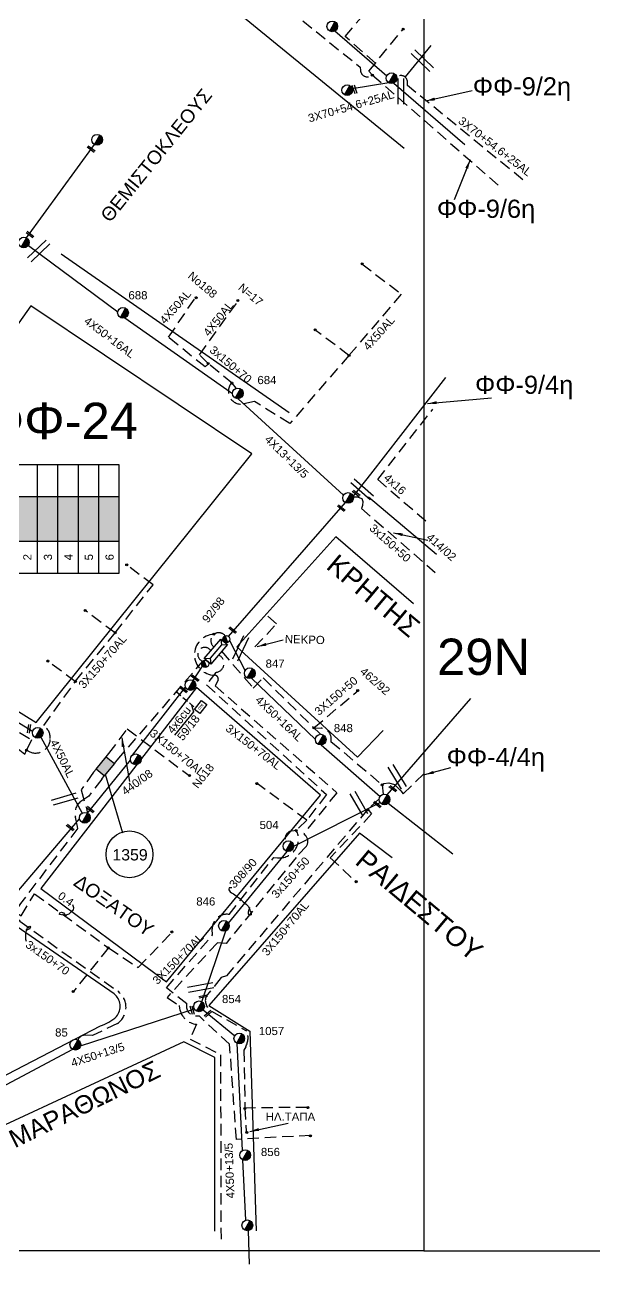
# Model space of a CAD drawing. Header units: millimetres. Extents: x 1905 to 5666, y 713 to 3158.
# Drawn here: x 2831.1 to 2956.5, y 733.8 to 1006.8 of the extents above; entities that cross this region are included whole.
import ezdxf
from ezdxf.enums import TextEntityAlignment as Align

# ---------------------------------------------------------------- set-up
doc = ezdxf.new("R2010")
doc.units = ezdxf.units.MM
doc.linetypes.add('DASHED', pattern=[19.05, 12.7, -6.35])
for name, color, linetype in [('Link Box 4 Διευθύνσεων', 7, 'Continuous'), ('Pillar OTE', 7, 'Continuous'), ('Ασφαλειοκιβώτια Χ.Τ 6 αναχωρήσεων', 7, 'Continuous'), ('Γέφυρες Εναερίου Δικτύου', 7, 'Continuous'), ('Γυμνά εναέρια ΧΤ (3Φ)   4x50AL', 7, 'Continuous'), ('Γυμνά εναέρια ΧΤ και ΦΟΠ (3Φ)   4x50+16AL', 7, 'Continuous'), ('Εναέρια παροχή ΧΤ 4x16', 7, 'SYN_LINE'), ('Επιγραφές - Σχήματα', 7, 'Continuous'), ('Καλώδια ΧΤ   3x150+70AL', 7, 'DASHED'), ('Καλώδια ΧΤ   4x50AL', 7, 'DASHED'), ('Μηχανική τομή', 7, 'Continuous'), ('Στύλος ΦΜ', 7, 'Continuous'), ('Στύλος ΦΜ @ 1', 7, 'Continuous'), ('Συνδέσεις', 7, 'Continuous'), ('Συνεστραμμένα ΧΤ   3x70+54.6+25AL', 7, 'SYN_LINE'), ('Τομή', 7, 'Continuous'), ('Υποσταθμός εναέριος 2 στύλων', 7, 'Continuous'), ('Υποσταθμός πόλεως', 7, 'Continuous'), ('Υπόβαθρο ΔΕΗ', 7, 'Continuous'), ('Υπόγεια καλώδια Παροχών ΧΤ   4x50AL', 7, 'DASHED'), ('Υπόγεια καλώδια Παροχών ΧΤ   4x6', 7, 'DASHED')]:
    doc.layers.add(name, color=color, linetype=linetype)
doc.styles.add('arial', font='arial.ttf')
doc.styles.get("Standard").update_dxf_attribs({"font": 'arial.ttf'})
doc.linetypes.add('SYN_LINE', pattern='A,0.5,-0.0001,["/\\/\\/\\/",Standard,S=0.1,R=0,X=0,Y=-0.05],-0.25', length=0.7501)
doc.dimstyles.new('ISO-25', dxfattribs={"dimtxt": 2.5, "dimasz": 2.5, "dimexe": 1.25, "dimexo": 0.625, "dimtad": 1, "dimtxsty": 'Standard', "dimcen": 2.5, "dimadec": 0, "dimazin": 0, "dimtfac": 1, "dimtmove": 0, "dimatfit": 3, "dimfxl": 1, "dimarcsym": 0})

# ---------------------------------------------------------------- blocks, each defined once
blk = doc.blocks.new('ΥΠΑΡΧΩΝ ΤΣΙΜΕΝΤΕΝΙΟΣ ΣΤΥΛΟΣ')
at = {"layer": 'Στύλος ΦΜ'}
blk.add_hatch(color=7, dxfattribs=at).paths.add_polyline_path([(-1.29, -2.28, 0.574793), (2.62, 0, 0.268822), (1.3, 2.27)])
at = {"layer": 'Στύλος ΦΜ', "color": 7}
blk.add_line((-1.29, -2.28), (1.3, 2.27), dxfattribs=at)
blk.add_circle((0, 0), 2.62, dxfattribs=at)
at = {"layer": 'Στύλος ΦΜ', "flags": 4}
for tag, p in [('ΤΥΠΟΣ', (-4.91, 3.03)), ('ΑΡΙΘΜΟΣ', (-4.68, 8.05))]:
    blk.add_attdef(tag, p, '', height=4, dxfattribs=at)
blk = doc.blocks.new('LINK BOX 4 ΑΝΑΧΩΡΗΣΕΩΝ')
at = {"layer": 'Link Box 4 Διευθύνσεων', "ltscale": 40}
blk.add_hatch(color=256, dxfattribs=at).paths.add_polyline_path([(-3.54, 0), (-3.54, -4.67), (3.54, -4.67), (3.54, 0)])
for p, q in [((-3.54, 0), (-5.33, 0)), ((5.33, 0), (3.54, 0)), ((-3.54, -4.67), (-5.33, -4.67)), ((5.33, -4.67), (3.54, -4.67))]:
    blk.add_line(p, q, dxfattribs=at)
blk.add_lwpolyline([(-3.54, -4.67), (-3.54, 0), (3.54, 0), (3.54, -4.67)], close=True, dxfattribs=at)
blk = doc.blocks.new('ΥΠΟΣΤΑΘΜΟΣ ΕΝΑΕΡΙΟΣ ΕΠΙ 2 ΣΤΥΛΩΝ')
at = {"layer": 'Υποσταθμός εναέριος 2 στύλων', "linetype": 'Continuous'}
for points in [[(-11.97, -2.11, 0.574793), (-8.45, -0.07, 0.268822), (-9.64, 1.98)], [(9.68, -2.15, 0.574793), (13.19, -0.1, 0.268822), (12.01, 1.95)]]:
    blk.add_hatch(color=256, dxfattribs=at).paths.add_polyline_path(points)
for p, q in [((-11.97, -2.11), (-9.64, 1.98)), ((9.68, -2.15), (12.01, 1.95))]:
    blk.add_line(p, q, dxfattribs=at)
for centre in [(-10.81, -0.07), (10.84, -0.1)]:
    blk.add_circle(centre, 2.36, dxfattribs=at)
at = {"layer": 'Υποσταθμός πόλεως', "linetype": 'Continuous', "ltscale": 40}
blk.add_lwpolyline([(-8.57, 2.82), (8.57, 2.82), (8.57, -2.82), (-8.57, -2.82)], close=True, dxfattribs=at)
for points in [[(-5.75, 0), (-8.57, 2.82)], [(-8.57, -2.82), (-5.75, 0)], [(-5.75, 0), (5.75, 0)], [(5.75, 0), (8.57, 2.82)], [(8.57, -2.82), (5.75, 0)]]:
    blk.add_lwpolyline(points, dxfattribs=at)
at = {"layer": 'Υποσταθμός εναέριος 2 στύλων', "ltscale": 40, "flags": 1}
for tag, p in [('ΜΕΤΑΣΧΗΜΑΤΙΣΜΟΣ', (14.09, 2.51)), ('ΙΣΧΥΣ', (14.07, -0.28)), ('ΑΡΙΘΜΟΣ', (14.19, -3))]:
    blk.add_attdef(tag, p, '', height=1.8, dxfattribs=at)
blk = doc.blocks.new('ΑΣΦΑΛΕΙΟΚΙΒΩΤΙΟ ΥΠΟΣΤΑΘΜΟΥ 6 ΑΝΑΧΩΡΗΣΕΩΝ')
at = {"layer": 'Ασφαλειοκιβώτια Χ.Τ 6 αναχωρήσεων', "ltscale": 40}
for p, q in [((-23.91, 27), (23.91, 27)), ((-9.83, 27), (-9.83, -27)), ((9.83, 27), (9.83, -27)), ((-23.91, 18), (23.91, 18)), ((-23.91, 9), (23.91, 9)), ((-23.91, 0), (23.91, 0)), ((-23.91, -9), (23.91, -9)), ((-23.91, -18), (23.91, -18))]:
    blk.add_line(p, q, dxfattribs=at)
at = {"layer": 'Ασφαλειοκιβώτια Χ.Τ 6 αναχωρήσεων'}
blk.add_lwpolyline([(-23.91, -27), (23.91, -27), (23.91, 27), (-23.91, 27)], close=True, dxfattribs=at)
for s, p in [('1', (-18.23, 20.26)), ('2', (-18.23, 11.69)), ('3', (-18.23, 2.62)), ('4', (-18.23, -6.41)), ('5', (-18.23, -15.42)), ('6', (-18.23, -24.55))]:
    blk.add_text(s, height=3.6, dxfattribs=at).set_placement(p)
at = {"layer": 'Ασφαλειοκιβώτια Χ.Τ 6 αναχωρήσεων', "ltscale": 40}
for tag, height, p in [('ΟΝΟΜΑ', 5, (-0.27, 31.68)), ('ΚΕΙΜΕΝΟ 1', 2, (16.95, 22.41)), ('ΚΕΙΜΕΝΟ 2', 2, (16.95, 13.71)), ('ΚΕΙΜΕΝΟ 3', 2, (16.95, 4.31)), ('ΚΕΙΜΕΝΟ 4', 2, (16.95, -4.67)), ('ΚΕΙΜΕΝΟ 5', 2, (16.95, -13.51)), ('ΚΕΙΜΕΝΟ 6', 2, (16.95, -22.43)), ('ΣΧ', 2, (-0.21, -29.21))]:
    blk.add_attdef(tag, text='', height=height, dxfattribs=at).set_placement(p, align=Align.MIDDLE_CENTER)
blk = doc.blocks.new('ΤΟΜΗ')
at = {"layer": 'Τομή', "ltscale": 40}
for p, q in [((-5.68, 0), (5.68, 0)), ((5.68, -2.33), (-5.68, -2.33))]:
    blk.add_line(p, q, dxfattribs=at)
blk = doc.blocks.new('ΜΗΧΑΝΙΚΗ ΤΟΜΗ')
at = {"layer": 'Μηχανική τομή', "ltscale": 40}
for p, q in [((-1.89, 0.78), (1.89, 0.78)), ((1.89, 0), (-1.89, 0))]:
    blk.add_line(p, q, dxfattribs=at)
blk = doc.blocks.new('_ΣΥΝΔΕΣΗ')
at = {"layer": 'Συνδέσεις', "linetype": 'SYN_LINE', "ltscale": 40}
blk.add_hatch(color=256, dxfattribs=at).paths.add_polyline_path([(0.5, -0.01, 1), (-0.5, -0.01, 1)])
at = {"layer": 'Συνδέσεις'}
blk.add_circle((0, -0.01), 0.5, dxfattribs=at)
blk = doc.blocks.new('PILLAR ΟΤΕ')
at = {"layer": 'Pillar OTE', "ltscale": 40}
blk.add_lwpolyline([(-3.31, 2.02), (3.39, 2.02), (3.39, -1.99), (-3.31, -1.99)], close=True, dxfattribs=at)
at = {"layer": 'Pillar OTE', "insert": (-1.81, 0.71), "char_height": 1.3575, "width": 109.961, "attachment_point": 1}
blk.add_mtext('{\\fArial|b1|i0|c161|p34;OTE}', dxfattribs=at)

msp = doc.modelspace()

# ---------------------------------------------------------------- hatches: boundary and pattern name
at = {"layer": 'Pillar OTE', "ltscale": 40}
h = msp.add_hatch(color=256, dxfattribs=at)
h.dxf.hatch_style = 1
h.paths.add_polyline_path([(2864.35, 859.73), (2864.75, 859.61), (2864.58, 860)])
at = {"layer": 'Ασφαλειοκιβώτια Χ.Τ 6 αναχωρήσεων', "ltscale": 0.2}
for color, points in [(1, [(2833.88, 902.85), (2829.38, 902.85), (2829.38, 893.03), (2833.88, 893.03)]), (2, [(2833.88, 902.85), (2833.88, 893.03), (2838.38, 893.03), (2838.38, 902.85)]), (87, [(2838.38, 902.85), (2838.38, 893.03), (2842.88, 893.03), (2842.88, 902.85)]), (27, [(2842.88, 902.85), (2842.88, 893.03), (2847.38, 893.03), (2847.38, 902.85)]), (30, [(2847.38, 902.85), (2847.38, 893.03), (2851.88, 893.03), (2851.88, 902.85)])]:
    msp.add_hatch(color=color, dxfattribs=at).paths.add_polyline_path(points)

# ---------------------------------------------------------------- linework, layer by layer
at = {"layer": 'Pillar OTE', "ltscale": 40}
msp.add_lwpolyline([(2864.58, 860), (2864.75, 859.61), (2864.35, 859.73), (2864.58, 860)], dxfattribs=at)
at = {"layer": 'Γέφυρες Εναερίου Δικτύου', "color": 5, "linetype": 'DASHED', "ltscale": 0.2}
msp.add_lwpolyline([(2882.47, 1018.15), (2883.61, 1017.39), (2883.43, 1014.88), (2904.95, 997.47), (2905.03, 996.74, 0.612635), (2907.67, 995.74), (2936.26, 970.74)], format="xyb", dxfattribs=at)
for points in [[(2908.33, 998.37), (2901.65, 1004.24), (2907.77, 1011.42)], [(2907.67, 995.74), (2906.86, 996.56), (2914.43, 1005.88)]]:
    msp.add_lwpolyline(points, dxfattribs=at)
at = {"layer": 'Γέφυρες Εναερίου Δικτύου', "color": 62, "linetype": 'DASHED', "ltscale": 0.2}
msp.add_lwpolyline([(2940.84, 972.64), (2915.38, 993.44), (2915.38, 994.23, 0.650691), (2913.05, 995.26, 2.936139)], format="xyb", dxfattribs=at)
at = {"layer": 'Γέφυρες Εναερίου Δικτύου', "color": 87, "linetype": 'DASHED', "ltscale": 0.2}
msp.add_lwpolyline([(2894.78, 851.91), (2904.6, 860.21)], dxfattribs=at)
at = {"layer": 'Γέφυρες Εναερίου Δικτύου', "linetype": 'DASHED', "ltscale": 0.2}
msp.add_lwpolyline([(2846.22, 842.13), (2843.46, 838.27), (2844.57, 834.46), (2844.9, 833.14)], dxfattribs=at)
at = {"layer": 'Γέφυρες Εναερίου Δικτύου', "color": 30, "linetype": 'DASHED', "ltscale": 0.2}
msp.add_lwpolyline([(2848.02, 840.65), (2845.2, 836.91), (2843.64, 835.87, 0.315581), (2842.22, 832.22, -0.013491), (2842.74, 829.8), (2830.11, 813.21, 0.317123), (2829.97, 809.33), (2851.56, 793.9, -0.523104), (2851.47, 786.79), (2845.97, 784.13), (2844.45, 784.23, 0.330454), (2842.8, 783.16, 7.415789)], format="xyb", dxfattribs=at)
at = {"layer": 'Γέφυρες Εναερίου Δικτύου', "color": 85, "linetype": 'DASHED', "ltscale": 0.2}
msp.add_lwpolyline([(2906.66, 833.98), (2907.49, 832.95), (2898.39, 823.32), (2903.97, 818.09)], dxfattribs=at)
at = {"layer": 'Γέφυρες Εναερίου Δικτύου', "color": 2, "linetype": 'DASHED', "ltscale": 0.2}
for points in [[(2828.51, 811.69), (2830.26, 810.53), (2833.2, 815.37), (2849.52, 803.47), (2841.77, 793.83)], [(2849.52, 803.47), (2856.09, 799.11), (2863.54, 806.96)]]:
    msp.add_lwpolyline(points, dxfattribs=at)
at = {"layer": 'Γυμνά εναέρια ΧΤ (3Φ)   4x50AL', "color": 27, "linetype": 'DASHED', "ltscale": 0.2}
msp.add_lwpolyline([(2822.58, 867.26), (2816.97, 858.89), (2832.54, 849.27), (2831.43, 846.99)], dxfattribs=at)
at = {"layer": 'Γυμνά εναέρια ΧΤ (3Φ)   4x50AL', "color": 133, "ltscale": 20}
msp.add_lwpolyline([(2834.63, 849.89), (2843.69, 833.12)], dxfattribs=at)
at = {"layer": 'Γυμνά εναέρια ΧΤ και ΦΟΠ (3Φ)   4x50+16AL', "color": 1, "ltscale": 0.2}
for points in [[(2831.86, 958.2), (2851.55, 943.54)], [(2853.1, 942.24), (2876.84, 925.6)], [(2878.12, 924.44), (2901.3, 903.18)], [(2875.98, 872.05), (2901.72, 901.54)]]:
    msp.add_lwpolyline(points, dxfattribs=at)
at = {"layer": 'Γυμνά εναέρια ΧΤ και ΦΟΠ (3Φ)   4x50+16AL', "color": 6, "ltscale": 0.2}
for points in [[(2903.44, 902.87), (2907.31, 907.8), (2923.86, 929.11)], [(2910.92, 837.17), (2929.39, 858.42)]]:
    msp.add_lwpolyline(points, dxfattribs=at)
at = {"layer": 'Γυμνά εναέρια ΧΤ και ΦΟΠ (3Φ)   4x50+16AL', "color": 87, "ltscale": 0.2}
for points in [[(2876.2, 871.19), (2879.6, 864.5)], [(2881.02, 862.84), (2895.1, 849.38)], [(2896.35, 848.16), (2909.34, 836.77)], [(2911.17, 835.31), (2925.39, 824.18)]]:
    msp.add_lwpolyline(points, dxfattribs=at)
at = {"layer": 'Γυμνά εναέρια ΧΤ και ΦΟΠ (3Φ)   4x50+16AL', "color": 2, "ltscale": 0.2}
for points in [[(2868.14, 862.36), (2870.25, 865.49)], [(2854.79, 845.92), (2866.47, 860.91)], [(2844.9, 833.14), (2854.36, 844.79)], [(2827.22, 813.17), (2843.16, 831.87)]]:
    msp.add_lwpolyline(points, dxfattribs=at)
at = {"layer": 'Γυμνά εναέρια ΧΤ και ΦΟΠ (3Φ)   4x50+16AL', "color": 30, "ltscale": 0.2}
for points in [[(2843.35, 781.85), (2868.43, 790.02)], [(2870.37, 789.81), (2877.32, 784.07)], [(2817.08, 768.06), (2841.63, 781.11)], [(2877.76, 782.45), (2878.98, 758.79)], [(2879.05, 756.78), (2879.73, 743.44)], [(2880.3, 741.17), (2880.53, 733.76)]]:
    msp.add_lwpolyline(points, dxfattribs=at)
at = {"layer": 'Εναέρια παροχή ΧΤ 4x16', "color": 6, "linetype": 'DASHED', "ltscale": 0.2}
for points in [[(2908.85, 906.64), (2920.99, 922.15)], [(2908.85, 906.64), (2919.44, 897.5)]]:
    msp.add_lwpolyline(points, dxfattribs=at)
at = {"layer": 'Επιγραφές - Σχήματα', "ltscale": 0.2}
for p, q in [((2920.51, 1002.24), (2914.87, 995.31)), ((2848.8, 841.75), (2852.61, 828.76))]:
    msp.add_line(p, q, dxfattribs=at)
at = {"layer": 'Επιγραφές - Σχήματα'}
msp.add_lwpolyline([(1913.02, 1736.66), (2919.02, 1736.66), (2919.02, 736.68), (1913.02, 736.68)], close=True, dxfattribs=at)
at = {"layer": 'Επιγραφές - Σχήματα', "ltscale": 10}
msp.add_lwpolyline([(2919.02, 736.68), (3158.89, 736.68), (3158.89, 1736.66), (2919.02, 1736.66)], dxfattribs=at)
at = {"layer": 'Επιγραφές - Σχήματα', "ltscale": 40}
for points in [[(2876.71, 816.67), (2876.09, 816.67), (2876.01, 816.4), (2876.01, 816.23), (2876.36, 815.79), (2876.62, 815.61), (2877.06, 815.35), (2877.67, 814.91), (2878.47, 814.3), (2879.17, 813.59), (2879.87, 813.07), (2880.31, 812.63), (2880.57, 812.1), (2880.75, 811.57), (2880.92, 811.14), (2880.92, 810.7), (2880.49, 810.61), (2880.4, 810.96), (2880.4, 811.4), (2880.49, 811.93), (2880.66, 812.45)], [(2841.57, 813.04), (2841.78, 812.35), (2841.71, 811.73), (2841.3, 811.38), (2840.74, 810.9), (2840.12, 810.69), (2839.57, 810.69), (2838.74, 810.83), (2838.81, 811.18), (2839.15, 811.32), (2839.57, 811.18), (2839.84, 810.9), (2840.12, 810.69), (2840.19, 810.49)], [(2831.47, 804.88), (2831.27, 805.3), (2831.27, 806.06), (2831.27, 806.61), (2831.54, 807.51), (2831.75, 808.07), (2832.16, 808.2), (2832.3, 808), (2832.1, 807.58), (2831.82, 807.51), (2831.54, 807.37), (2831.27, 807.37)]]:
    msp.add_lwpolyline(points, dxfattribs=at)
at = {"layer": 'Επιγραφές - Σχήματα', "ltscale": 0.2}
msp.add_circle((2854.13, 824.05), 5.16, dxfattribs=at)
at = {"layer": 'Επιγραφές - Σχήματα', "color": 30, "linetype": 'DASHED', "ltscale": 0.2}
msp.add_arc((2870.74, 868.11), 1.55, 30.2431, 254.0291, dxfattribs=at)
at = {"layer": 'Καλώδια ΧΤ   3x150+70AL', "color": 27, "ltscale": 0.2}
msp.add_lwpolyline([(2823.45, 851.8), (2831.11, 846.14), (2831.43, 846.99), (2832, 846.71, 0.55014), (2836.7, 849.55, 0.245055), (2835.28, 852.43), (2842.2, 862.12), (2850.96, 872.84), (2859.33, 883.42), (2853.5, 887.83)], format="xyb", dxfattribs=at)
for points in [[(2850.96, 872.84), (2844.35, 877.78)], [(2842.2, 862.12), (2836.12, 866.64)]]:
    msp.add_lwpolyline(points, dxfattribs=at)
at = {"layer": 'Καλώδια ΧΤ   3x150+70AL', "linetype": 'DASHED', "ltscale": 0.2}
msp.add_lwpolyline([(2881.77, 869.75), (2886.55, 874.82), (2884.62, 876.51)], dxfattribs=at)
at = {"layer": 'Καλώδια ΧΤ   3x150+70AL', "color": 87, "linetype": 'DASHED', "ltscale": 0.2}
for points in [[(2874.45, 868.79), (2881.41, 860.68), (2883.59, 862.91), (2896.21, 850.51)], [(2909.82, 839.41), (2910.19, 839.7), (2911.29, 839.84), (2912.51, 839.44), (2913.96, 838.02), (2914.42, 837.36), (2919.69, 842.42)]]:
    msp.add_lwpolyline(points, dxfattribs=at)
at = {"layer": 'Καλώδια ΧΤ   3x150+70AL', "color": 30, "ltscale": 0.2}
for points in [[(2851.4, 844.78), (2870.32, 866.61)], [(2849.59, 846.25), (2853.65, 851.68), (2867.31, 841.41)]]:
    msp.add_lwpolyline(points, dxfattribs=at)
at = {"layer": 'Καλώδια ΧΤ   3x150+70AL', "color": 27, "linetype": 'DASHED', "ltscale": 0.2}
for points in [[(2873.75, 867.97, -0.782852), (2873.17, 864.14), (2871.12, 861.43), (2897.52, 837.23), (2893.21, 831.58), (2890.93, 829.31), (2889.87, 829.19, 0.518544), (2888.62, 826.91)], [(2894.09, 762.13), (2877.71, 761.25), (2876.21, 782.21), (2869.54, 788.38), (2868.7, 788.44, -0.467034), (2866.76, 791.11), (2862.26, 794.66), (2872.43, 806.3), (2872.38, 807.57, -0.483779), (2876.1, 810.8), (2885.93, 823.36), (2886.79, 823.28, 0.585517), (2890.93, 829.31, -1.606837)]]:
    msp.add_lwpolyline(points, format="xyb", dxfattribs=at)
at = {"layer": 'Καλώδια ΧΤ   3x150+70AL', "color": 1, "linetype": 'DASHED', "ltscale": 0.2}
msp.add_lwpolyline([(2872.89, 863.54, -0.470881), (2873.69, 862.43), (2872.99, 861.16), (2899.84, 837.64), (2892.53, 828.61), (2892.96, 828.17, -0.371201), (2893.12, 825.88), (2890.84, 823.36), (2875.41, 804.42), (2873.52, 804.58), (2862.41, 792.53), (2865.08, 790.75), (2865.19, 790.12, 0.336676), (2868.91, 786.61), (2867.49, 783.37), (2874.2, 779.91), (2874.31, 738.54)], format="xyb", dxfattribs=at)
at = {"layer": 'Καλώδια ΧΤ   3x150+70AL', "color": 87, "linetype": 'DASHED', "ltscale": 0.2}
msp.add_lwpolyline([(2894.78, 851.91), (2896.38, 851.83, -0.470092), (2898.52, 848.93), (2909.8, 839.39), (2910.02, 837.28)], format="xyb", dxfattribs=at)
at = {"layer": 'Καλώδια ΧΤ   3x150+70AL', "color": 27, "linetype": 'DASHED', "ltscale": 0.2}
msp.add_lwpolyline([(2893.21, 831.58), (2882.28, 839.65)], dxfattribs=at)
at = {"layer": 'Καλώδια ΧΤ   3x150+70AL', "color": 85, "linetype": 'DASHED', "ltscale": 0.2}
msp.add_lwpolyline([(2909.17, 836.3), (2906.66, 833.98), (2875.54, 797.32), (2874.37, 796.93), (2871.02, 792.78, 0.370426), (2872.19, 789.54), (2879.96, 785.16, -0.227959), (2879.76, 781.67), (2879.34, 780.9), (2879.57, 768.17), (2879.88, 762.99)], format="xyb", dxfattribs=at)
msp.add_lwpolyline([(2893.37, 768.32), (2879.57, 768.17)], dxfattribs=at)
at = {"layer": 'Καλώδια ΧΤ   3x150+70AL', "color": 1, "linetype": 'DASHED', "ltscale": 0.2}
for centre, radius, start, end in [((2872.93, 868.03), 4.49, 92.1811, 269.5864), ((2873.82, 871.12), 1.76, 37.8088, 233.7031)]:
    msp.add_arc(centre, radius, start, end, dxfattribs=at)
at = {"layer": 'Καλώδια ΧΤ   4x50AL', "color": 1, "ltscale": 0.2}
msp.add_lwpolyline([(2905.35, 954.13), (2914.04, 947.47), (2902.49, 933.98), (2889.49, 918.96), (2881.67, 923.82), (2879.36, 923.3, -0.733889), (2876.67, 927.95, -37.012457)], format="xyb", dxfattribs=at)
for points in [[(2871.54, 932.15), (2870.79, 931.42), (2862.77, 937.96), (2868.72, 946.79)], [(2877.66, 926.73), (2876.82, 927.82), (2871.54, 932.15), (2869.56, 934.07), (2878.08, 945.98)], [(2902.49, 933.98), (2895.01, 939.63)], [(2903.42, 902.84), (2904.31, 902.84), (2905.37, 902.44), (2905.53, 901.79), (2905.45, 900.9), (2905.29, 900.25), (2921.51, 886.14)]]:
    msp.add_lwpolyline(points, dxfattribs=at)
at = {"layer": 'Συνεστραμμένα ΧΤ   3x70+54.6+25AL', "color": 62, "ltscale": 20}
msp.add_line((2831.46, 959.87), (2846.42, 980.46), dxfattribs=at)
at = {"layer": 'Συνεστραμμένα ΧΤ   3x70+54.6+25AL', "color": 1, "ltscale": 20}
msp.add_lwpolyline([(2899.41, 1005.44), (2910.84, 995.58)], dxfattribs=at)
at = {"layer": 'Συνεστραμμένα ΧΤ   3x70+54.6+25AL', "color": 7, "ltscale": 10}
msp.add_lwpolyline([(2911.31, 994.02), (2903.24, 992.68)], dxfattribs=at)
at = {"layer": 'Συνεστραμμένα ΧΤ   3x70+54.6+25AL', "color": 5, "ltscale": 20}
msp.add_lwpolyline([(2912.38, 993.97), (2928.02, 980.44)], dxfattribs=at)
at = {"layer": 'Συνεστραμμένα ΧΤ   3x70+54.6+25AL', "color": 133, "ltscale": 20}
msp.add_lwpolyline([(2803.44, 869.15), (2832.8, 851.21)], dxfattribs=at)
at = {"layer": 'Συνεστραμμένα ΧΤ   3x70+54.6+25AL', "color": 27, "ltscale": 20}
for points in [[(2890.33, 825.87), (2909.35, 835.51)], [(2875.98, 808.88), (2888.88, 824.71)], [(2870.06, 791.59), (2875.37, 807.19)]]:
    msp.add_lwpolyline(points, dxfattribs=at)
at = {"layer": 'Υπόβαθρο ΔΕΗ', "ltscale": 0.2}
for points in [[(2829.62, 962.51), (2797.41, 985.25), (2805.89, 1000.26), (2831.07, 1047.9), (2914.67, 979.63)], [(2889.35, 921.33), (2839.11, 956.25)], [(2921.78, 890.1), (2906.83, 902.74)], [(2916.72, 879.27), (2899.64, 893.97), (2877.78, 869.76), (2904.35, 845.46), (2910.01, 851.33)], [(2911.99, 823.27), (2904.84, 828.7), (2871.65, 790.74), (2880.69, 785.09), (2882.04, 741.15)], [(2872.96, 741.03), (2872.96, 779.28), (2866.15, 782.74), (2802.78, 753.4), (2788.98, 740.36)]]:
    msp.add_lwpolyline(points, dxfattribs=at)
for points in [[(2881.1, 912.29), (2832.44, 944.88), (2787.59, 881.6), (2833.6, 853.11)], [(2896.2, 837.09), (2868.89, 860.78), (2834.6, 816.5), (2862.28, 795.97)]]:
    msp.add_lwpolyline(points, close=True, dxfattribs=at)
msp.add_lwpolyline([(2788.05, 755.27), (2847.72, 786.25, 0.110228), (2851.29, 788.33, 0.419288), (2850.74, 793.33), (2827.23, 809.55), (2807.84, 786.33), (2791.78, 767.4)], format="xyb", close=True, dxfattribs=at)
at = {"layer": 'Υπόγεια καλώδια Παροχών ΧΤ   4x6', "color": 30, "linetype": 'DASHED', "ltscale": 0.1}
msp.add_lwpolyline([(2864.47, 859.87), (2868.69, 856.28)], dxfattribs=at)

# ---------------------------------------------------------------- block references
at = {"layer": 'Link Box 4 Διευθύνσεων', "xscale": 0.5, "yscale": 0.5, "zscale": 0.5, "rotation": 230.6862496116658}
msp.add_blockref('LINK BOX 4 ΑΝΑΧΩΡΗΣΕΩΝ', (2849.71, 842.71), dxfattribs=at)
at = {"layer": 'Pillar OTE', "xscale": 0.375, "yscale": 0.375, "zscale": 0.375, "rotation": 52.00000000000001}
msp.add_blockref('PILLAR ΟΤΕ', (2869.82, 856.5), dxfattribs=at)
at = {"layer": 'Ασφαλειοκιβώτια Χ.Τ 6 αναχωρήσεων', "xscale": 0.5, "yscale": 0.5, "zscale": 0.5, "rotation": 90}
msp.add_blockref('ΑΣΦΑΛΕΙΟΚΙΒΩΤΙΟ ΥΠΟΣΤΑΘΜΟΥ 6 ΑΝΑΧΩΡΗΣΕΩΝ', (2838.38, 897.94), dxfattribs=at)
at = {"layer": 'Μηχανική τομή'}
for p, xscale, yscale, zscale, rotation in [((2903.91, 992.65), 0.4999999999996739, 0.4999999999996739, 0.4999999999996739, 108.3053222045121), ((2845.58, 979.27), 0.5000000000006792, 0.5000000000006792, 0.5000000000006792, 322.468232636331), ((2832.11, 960.43), 0.5000000000006792, 0.5000000000006792, 0.5000000000006792, 322.468232636331), ((2903.98, 903.42), 0.5000000000006792, 0.5000000000006792, 0.5000000000006792, 322.468232636331), ((2900.71, 900.15), 0.5000000000006792, 0.5000000000006792, 0.5000000000006792, 322.468232636331), ((2876.77, 873.29), 0.5000000000006792, 0.5000000000006792, 0.5000000000006792, 322.468232636331), ((2868.49, 862.72), 0.5000000000006792, 0.5000000000006792, 0.5000000000006792, 322.468232636331), ((2865.93, 860.22), 0.5000000000006792, 0.5000000000006792, 0.5000000000006792, 322.468232636331), ((2831.8, 851.76), 0.50000000000077, 0.50000000000077, 0.50000000000077, 260.9150095309418), ((2912.06, 838.37), 0.5000000000006792, 0.5000000000006792, 0.5000000000006792, 322.468232636331), ((2908.64, 834.88), 0.5000000000006792, 0.5000000000006792, 0.5000000000006792, 322.468232636331), ((2845.39, 833.76), 0.5000000000006792, 0.5000000000006792, 0.5000000000006792, 322.468232636331), ((2840.96, 829.82), 0.5000000000006792, 0.5000000000006792, 0.5000000000006792, 322.468232636331), ((2870.4, 792.54), 0.5000000000007526, 0.5000000000007526, 0.5000000000007526, 11.86246632707249), ((2867.77, 789.67), 0.5000000000005718, 0.5000000000005718, 0.5000000000005718, 285.1334242328942), ((2871.59, 788.79), 0.5000000000008141, 0.5000000000008141, 0.5000000000008141, 41.60380520412173)]:
    msp.add_blockref('ΜΗΧΑΝΙΚΗ ΤΟΜΗ', p, dxfattribs=dict(at, xscale=xscale, yscale=yscale, zscale=zscale, rotation=rotation))
at = {"layer": 'Στύλος ΦΜ @ 1', "ltscale": 40}
ref = msp.add_blockref('ΥΠΑΡΧΩΝ ΤΣΙΜΕΝΤΕΝΙΟΣ ΣΤΥΛΟΣ', (2898.83, 1006.46), dxfattribs=dict(at, xscale=0.4499999999998181, yscale=0.4499999999998181, zscale=0.4499999999998181))
ref.add_attrib('ΤΥΠΟΣ', '896', (2898.12, 1010.71), dxfattribs={"layer": 'Στύλος ΦΜ', "height": 1.8, "flags": 4})
at = {"layer": 'Στύλος ΦΜ @ 1', "ltscale": 40, "xscale": 0.4499999999998181, "yscale": 0.4499999999998181, "zscale": 0.4499999999998181}
for p in [(2911.89, 995.05), (2902.1, 992.4), (2847, 981.48), (2830.87, 958.85), (2902.3, 902.57), (2867.56, 861.35), (2833.92, 850.83), (2855.52, 844.99), (2910.34, 836.15), (2844.31, 832.12), (2880.11, 742.33)]:
    msp.add_blockref('ΥΠΑΡΧΩΝ ΤΣΙΜΕΝΤΕΝΙΟΣ ΣΤΥΛΟΣ', p, dxfattribs=at)
at = {"layer": 'Στύλος ΦΜ @ 1', "ltscale": 40}
ref = msp.add_blockref('ΥΠΑΡΧΩΝ ΤΣΙΜΕΝΤΕΝΙΟΣ ΣΤΥΛΟΣ', (2852.71, 943.35), dxfattribs=dict(at, xscale=0.4499999999998181, yscale=0.4499999999998181, zscale=0.4499999999998181))
ref.add_attrib('ΤΥΠΟΣ', '688', (2853.91, 946.32), dxfattribs={"layer": 'Στύλος ΦΜ', "height": 1.8, "flags": 4})
ref = msp.add_blockref('ΥΠΑΡΧΩΝ ΤΣΙΜΕΝΤΕΝΙΟΣ ΣΤΥΛΟΣ', (2878.02, 925.61), dxfattribs=dict(at, xscale=0.4499999999998181, yscale=0.4499999999998181, zscale=0.4499999999998181))
ref.add_attrib('ΑΡΙΘΜΟΣ', '684', (2882.33, 927.65), dxfattribs={"layer": 'Στύλος ΦΜ', "height": 1.8, "flags": 4})
ref = msp.add_blockref('ΥΠΑΡΧΩΝ ΤΣΙΜΕΝΤΕΝΙΟΣ ΣΤΥΛΟΣ', (2880.64, 863.95), dxfattribs=dict(at, xscale=0.4499999999998181, yscale=0.4499999999998181, zscale=0.4499999999998181))
ref.add_attrib('ΑΡΙΘΜΟΣ', '847', (2884.13, 865.18), dxfattribs={"layer": 'Στύλος ΦΜ', "height": 1.8, "flags": 4})
ref = msp.add_blockref('ΥΠΑΡΧΩΝ ΤΣΙΜΕΝΤΕΝΙΟΣ ΣΤΥΛΟΣ', (2896.28, 849.33), dxfattribs=dict(at, xscale=0.4499999999998181, yscale=0.4499999999998181, zscale=0.4499999999998181))
ref.add_attrib('ΑΡΙΘΜΟΣ', '848', (2899.17, 850.98), dxfattribs={"layer": 'Στύλος ΦΜ', "height": 1.8, "flags": 4})
ref = msp.add_blockref('ΥΠΑΡΧΩΝ ΤΣΙΜΕΝΤΕΝΙΟΣ ΣΤΥΛΟΣ', (2889.15, 825.86), dxfattribs=dict(at, xscale=0.4499999999998181, yscale=0.4499999999998181, zscale=0.4499999999998181))
ref.add_attrib('ΤΥΠΟΣ', '504', (2882.81, 829.63), dxfattribs={"layer": 'Στύλος ΦΜ', "height": 1.8, "flags": 4})
ref = msp.add_blockref('ΥΠΑΡΧΩΝ ΤΣΙΜΕΝΤΕΝΙΟΣ ΣΤΥΛΟΣ', (2874.96, 808.29), dxfattribs=dict(at, xscale=0.4499999999998181, yscale=0.4499999999998181, zscale=0.4499999999998181))
ref.add_attrib('ΤΥΠΟΣ', '846', (2868.86, 812.78), dxfattribs={"layer": 'Στύλος ΦΜ', "height": 1.8, "flags": 4})
ref = msp.add_blockref('ΥΠΑΡΧΩΝ ΤΣΙΜΕΝΤΕΝΙΟΣ ΣΤΥΛΟΣ', (2869.47, 790.57), dxfattribs=dict(at, xscale=0.4499999999998181, yscale=0.4499999999998181, zscale=0.4499999999998181))
ref.add_attrib('ΤΥΠΟΣ', '854', (2874.52, 791.29), dxfattribs={"layer": 'Στύλος ΦΜ', "height": 1.8, "flags": 4})
ref = msp.add_blockref('ΥΠΑΡΧΩΝ ΤΣΙΜΕΝΤΕΝΙΟΣ ΣΤΥΛΟΣ', (2842.21, 782.13), dxfattribs=dict(at, xscale=0.4499999999998181, yscale=0.4499999999998181, zscale=0.4499999999998181))
ref.add_attrib('ΤΥΠΟΣ', '85', (2837.75, 783.92), dxfattribs={"layer": 'Στύλος ΦΜ', "height": 1.8, "flags": 4})
ref = msp.add_blockref('ΥΠΑΡΧΩΝ ΤΣΙΜΕΝΤΕΝΙΟΣ ΣΤΥΛΟΣ', (2878.34, 783.48), dxfattribs=dict(at, xscale=0.4499999999998181, yscale=0.4499999999998181, zscale=0.4499999999998181))
ref.add_attrib('ΤΥΠΟΣ', '1057', (2882.64, 784.24), dxfattribs={"layer": 'Στύλος ΦΜ', "height": 1.8, "flags": 4})
ref = msp.add_blockref('ΥΠΑΡΧΩΝ ΤΣΙΜΕΝΤΕΝΙΟΣ ΣΤΥΛΟΣ', (2879.63, 757.8), dxfattribs=dict(at, xscale=0.4499999999998181, yscale=0.4499999999998181, zscale=0.4499999999998181))
ref.add_attrib('ΤΥΠΟΣ', '856', (2883.1, 757.59), dxfattribs={"layer": 'Στύλος ΦΜ', "height": 1.8, "flags": 4})
at = {"layer": 'Συνδέσεις', "xscale": 0.4499999999998181, "yscale": 0.4499999999998181, "zscale": 0.4499999999998181}
for p in [(2914.43, 1005.87), (2907.65, 995.71), (2905.39, 954.13), (2868.83, 946.69), (2878.02, 946.06), (2895.04, 939.63), (2902.52, 933.98), (2871.47, 932.17), (2876.67, 927.89), (2853.53, 887.84), (2844.39, 877.8), (2851, 872.86), (2872.73, 872.57), (2836.15, 866.65), (2842.24, 862.14), (2904.43, 860.15), (2894.78, 851.92), (2831.47, 847.01), (2867.35, 841.42), (2882.22, 839.64), (2909.81, 839.35), (2906.63, 833.85), (2890.86, 829.29), (2904.1, 818.04), (2863.48, 806.96), (2849.46, 803.47), (2841.71, 793.83), (2879.54, 768.08), (2893.42, 768.26), (2880, 762.81), (2893.99, 762.03)]:
    msp.add_blockref('_ΣΥΝΔΕΣΗ', p, dxfattribs=at)
at = {"layer": 'Τομή'}
for p, xscale, yscale, zscale, rotation in [((2918.25, 998.47), 0.5000000000000258, 0.5000000000000258, 0.5000000000000258, 135.7296462277617), ((2913.36, 992.15), 0.5, 0.5, 0.5, 90), ((2833.72, 957.41), 0.4999999999998592, 0.4999999999998592, 0.4999999999998592, 44.11797519154462), ((2905.79, 904.89), 0.500000000000133, 0.500000000000133, 0.500000000000133, 318.3931582130489), ((2878.12, 869.71), 0.5000000000000898, 0.5000000000000898, 0.5000000000000898, 64.46513859383963), ((2913.61, 841.44), 0.4999999999999944, 0.4999999999999944, 0.4999999999999944, 300.9874094496528), ((2839.69, 836.79), 0.5000000000000047, 0.5000000000000047, 0.5000000000000047, 16.24574529173224), ((2905.19, 835.52), 0.5000000000000732, 0.5000000000000732, 0.5000000000000732, 300.0918788047928), ((2869.71, 795.3), 0.499999999999992, 0.499999999999992, 0.499999999999992, 10.36631378640248)]:
    msp.add_blockref('ΤΟΜΗ', p, dxfattribs=dict(at, xscale=xscale, yscale=yscale, zscale=zscale, rotation=rotation))
at = {"layer": 'Υποσταθμός εναέριος 2 στύλων', "xscale": 0.3306909507792414, "yscale": 0.3306909507792414, "zscale": 0.3306909507792414, "rotation": 229.5700644377018}
msp.add_blockref('ΥΠΟΣΤΑΘΜΟΣ ΕΝΑΕΡΙΟΣ ΕΠΙ 2 ΣΤΥΛΩΝ', (2873.17, 868.73), dxfattribs=at)

# ---------------------------------------------------------------- texts
at = {"lineweight": -3, "ltscale": 40, "char_height": 4, "width": 64.8866, "attachment_point": 1, "rotation": 320, "style": 'arial'}
for s, insert in [('{\\H1.083x;ΚΡΗΤΗΣ}', (2900.02, 890.5)), ('{\\H1.083x;ΡΑΙΔΕΣΤΟΥ}', (2906.38, 825.42))]:
    msp.add_mtext(s, dxfattribs=dict(at, insert=insert))
at = {"layer": 'Γυμνά εναέρια ΧΤ (3Φ)   4x50AL', "ltscale": 0.2}
msp.add_text('4X50AL', height=1.8, rotation=296.0246, dxfattribs=at).set_placement((2839.37, 845.15), align=Align.MIDDLE)
at = {"layer": 'Γυμνά εναέρια ΧΤ και ΦΟΠ (3Φ)   4x50+16AL', "ltscale": 0.2}
for s, rotation, p in [('4X50+16AL', 322.9528, (2849.76, 937.95)), ('4X13+13/5', 315.6854, (2888.82, 911.68)), ('4X50+16AL', 316.575, (2887.13, 853.97)), ('4X50+13/5', 17.9267, (2847.14, 779.96)), ('4X50+13/5', 92.0328, (2876.14, 754.36))]:
    msp.add_text(s, height=1.8, rotation=rotation, dxfattribs=at).set_placement(p, align=Align.MIDDLE)
at = {"layer": 'Επιγραφές - Σχήματα', "ltscale": 0.2, "attachment_point": 1}
for s, insert, char_height, width in [('ΦΦ-9/2η', (2929.79, 995.24), 4, 39.5466), ('ΦΦ-9/6η', (2921.88, 968.28), 4, 39.5466), ('ΦΦ-9/4η', (2930.28, 929.5), 4, 39.5466), ('ΦΦ-24', (2822.02, 923.55), 8, 50.8867), ('29Ν', (2921.92, 871.58), 8, 39.5466), ('ΦΦ-4/4η', (2924.03, 847.49), 4, 39.5466), ('1359', (2850.38, 825.21), 2.5, 8.09)]:
    msp.add_mtext(s, dxfattribs=dict(at, insert=insert, char_height=char_height, width=width))
for s, insert, char_height, width, rotation in [('ΘΕΜΙΣΤΟΚΛΕΟΥΣ', (2847.51, 964.94), 3, 82.7026, 51.1268), ('Νο188', (2867.99, 952.59), 1.8, 6.948, 319.8926), ('Ν=17', (2879.1, 950.01), 1.8, 6.948, 319.8926), ('3x150+70', (2872.79, 936.25), 1.8, 6.948, 319.8926), ('4x16', (2911.21, 908.11), 1.8, 6.948, 318.2333), ('3x150+50', (2908.04, 897.01), 1.8, 6.948, 318.2333), ('414/02', (2920.61, 894.98), 1.8, 6.948, 318.2333), ('92/98', (2869.98, 875.99), 1.8, 6.948, 51.9921), ('ΝΕΚΡΟ', (2888.4, 872.42), 1.8, 6.948, 358.2681), ('462/92', (2905.97, 865.43), 1.8, 6.948, 318.8105), ('Νο18', (2867.81, 839.52), 1.8, 6.948, 51.9921), ('440/08', (2852.17, 838.43), 1.8, 6.948, 35.8501), ('308/90', (2875.92, 817.63), 1.8, 6.948, 48.2557), ('3x150+50', (2885.25, 815.4), 1.8, 6.948, 48.2557), ('ΔΟΞΑΤΟΥ', (2843.3, 819.82), 3, 39.5466, 324.9384), ('0.4', (2839.22, 815.96), 1.8, 6.948, 324.5992), ('3x150+70', (2832.1, 805.23), 1.8, 6.948, 324.5992), ('ΜΑΡΑΘΩΝΟΣ', (2827.09, 762.84), 4, 82.7026, 26.2054), ('ΗΛ.ΤΑΠΑ', (2884.16, 767.18), 1.8, 6.948, 359.8382)]:
    msp.add_mtext(s, dxfattribs=dict(at, insert=insert, char_height=char_height, width=width, rotation=rotation))
at = {"layer": 'Καλώδια ΧΤ   3x150+70AL', "ltscale": 0.2}
for s, rotation, p in [('3X150+70AL', 49.0269, (2848.2, 866.52)), ('3X150+50', 40.6541, (2899.66, 858.96)), ('3X150+70AL', 322.3998, (2881.49, 847.72)), ('3X150+70AL', 320.8635, (2864.68, 846.46)), ('3X150+70AL', 50.3942, (2888.49, 807.73)), ('3X150+70AL', 44.9731, (2864.84, 801.05))]:
    msp.add_text(s, height=1.8, rotation=rotation, dxfattribs=at).set_placement(p, align=Align.MIDDLE)
at = {"layer": 'Καλώδια ΧΤ   4x50AL', "ltscale": 0.2}
for rotation, p in [(48.7874, (2864.25, 944.66)), (51.6405, (2873.71, 942.07)), (48.525, (2909.09, 938.87))]:
    msp.add_text('4X50AL', height=1.8, rotation=rotation, dxfattribs=at).set_placement(p, align=Align.MIDDLE)
at = {"layer": 'Συνεστραμμένα ΧΤ   3x70+54.6+25AL', "ltscale": 20}
for rotation, p in [(16.0593, (2902.95, 988.86)), (322.2532, (2934.71, 980.01))]:
    msp.add_text('3X70+54.6+25AL', height=1.8, rotation=rotation, dxfattribs=at).set_placement(p, align=Align.MIDDLE)
at = {"layer": 'Υπόγεια καλώδια Παροχών ΧΤ   4x50AL', "color": 7, "ltscale": 0.2, "char_height": 1.8, "attachment_point": 1, "rotation": 52}
for s, insert in [('4x6cu', (2862.29, 851.59)), ('59/18', (2864.48, 850.04))]:
    msp.add_mtext_dynamic_manual_height_columns(s, width=1.8, gutter_width=12.5, heights=[0.118], dxfattribs=dict(at, insert=insert))

# ---------------------------------------------------------------- leaders
at = {"layer": 'Επιγραφές - Σχήματα', "ltscale": 40}
for points in [[(2919.44, 990.03), (2929.62, 992.31)], [(2929.19, 977.04), (2925.69, 968.28)], [(2919.84, 923.38), (2933.93, 924.62)], [(2912.34, 894.89), (2919.88, 893.28)], [(2882.31, 869.81), (2888.04, 871.34)], [(2852.42, 849.73), (2854.11, 840.13)], [(2919.24, 841.62), (2924.96, 843.16)], [(2880.68, 763.02), (2889.14, 764.81)]]:
    msp.add_leader(points, dimstyle='ISO-25', override={"dimasz": 2, "dimtad": 0}, dxfattribs=at)
at = {"layer": 'Επιγραφές - Σχήματα'}
msp.add_leader([(2867.82, 856.9), (2868.24, 855.44), (2864.04, 850.33)], dimstyle='ISO-25', override={"dimasz": 0.1, "dimgap": 0.625, "dimtad": 0}, dxfattribs=at)

doc.saveas('drawing.dxf')
